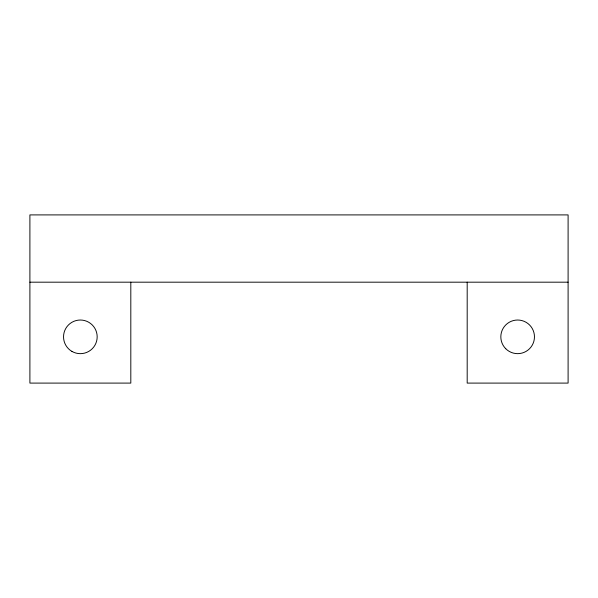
<?xml version="1.0" encoding="UTF-8"?>
<svg xmlns="http://www.w3.org/2000/svg" width="598" height="598" viewBox="0 0 598 598"><rect width="100%" height="100%" fill="white"/><g stroke="black" fill="none" stroke-linecap="round" stroke-linejoin="round"><path stroke-width="0.9" d="M29.9 282.181L568.1 282.181M467.188 282.181L467.188 383.094L568.1 383.094L568.1 214.906L29.9 214.906L29.9 383.094L130.812 383.094L130.812 282.181M71.947 351.407A16.819 16.819 0 0 0 97.175 336.838A16.819 16.819 0 0 0 71.947 322.277A16.819 16.819 0 0 0 71.947 351.407M505.751 348.731A16.819 16.819 0 0 0 533.887 341.196A16.819 16.819 0 0 0 513.293 320.595A16.819 16.819 0 0 0 505.751 348.731"/></g></svg>
